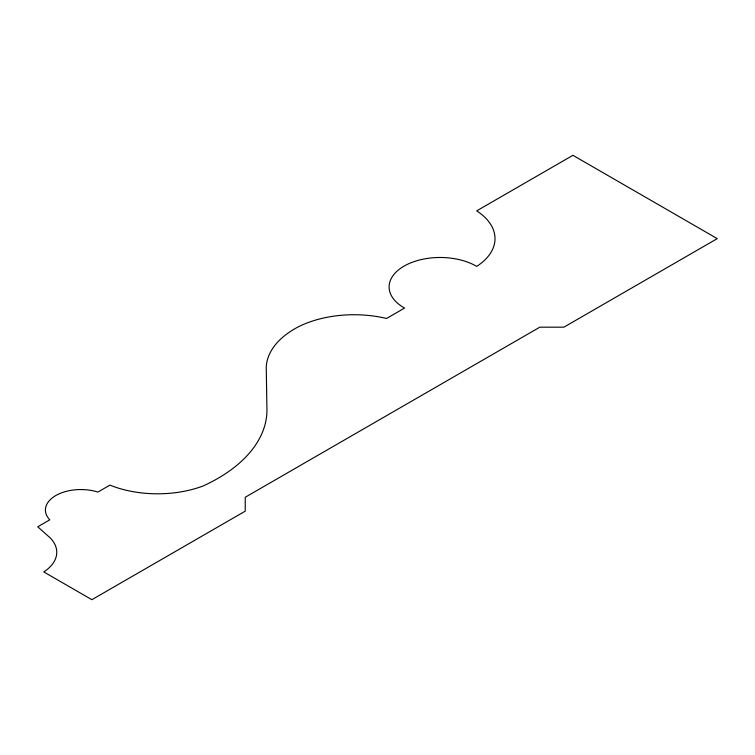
<?xml version="1.0" encoding="UTF-8"?>
<svg xmlns="http://www.w3.org/2000/svg" width="755" height="755" viewBox="0 0 755 755"><rect width="100%" height="100%" fill="white"/><g stroke="black" fill="none" stroke-linecap="round" stroke-linejoin="round"><path stroke-width="1.13" d="M572.932 155.313L476.716 210.853A72.414 41.808 0 0 1 476.716 266.402A51.029 29.464 0 0 0 404.057 266.109A51.029 29.464 0 0 0 404.557 308.068L386.522 318.478A84.456 48.764 0 0 0 297.272 327.396A97.527 56.314 0 0 0 266.251 367.081L266.902 407.502A167.903 96.933 0 0 1 203.303 485.899A83.126 47.99 0 0 1 109.909 485.125L97.886 492.071A35.438 20.46 0 0 0 55.794 495.535A35.438 20.46 0 0 0 49.773 519.836L37.75 526.782L50.415 538.098A50.906 29.388 0 0 1 43.762 571.913L91.874 599.687L245.243 511.144L245.243 497.252L539.825 327.179L563.881 327.179L717.25 238.627L572.932 155.313"/></g></svg>
